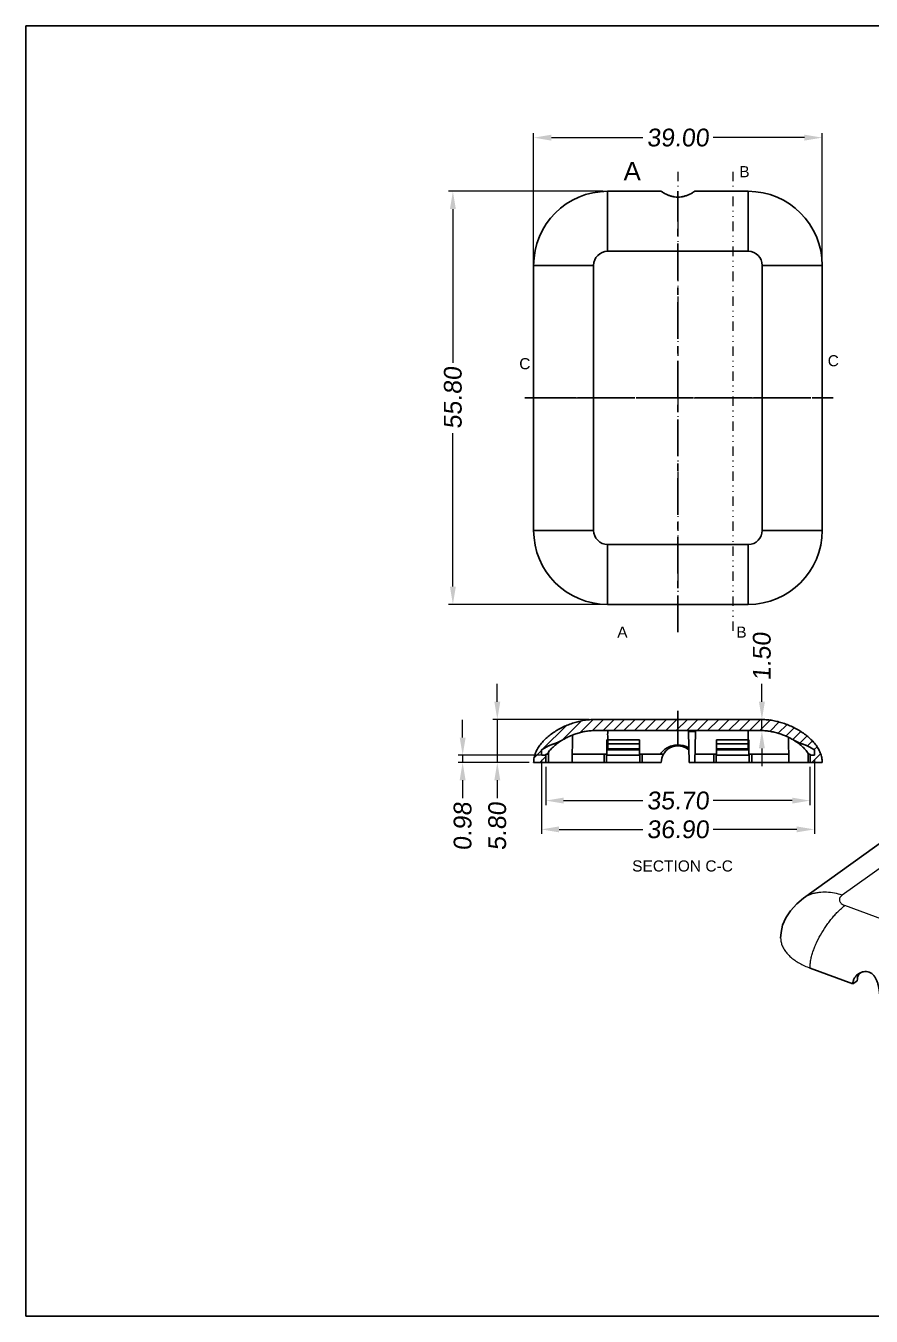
# Model space of a CAD drawing. Header units: millimetres. Extents: x 505 to 1176, y -2270 to -2095.
# Drawn here: x 505.1 to 619.4, y -2269.7 to -2095.4 of the extents above; entities that cross this region are included whole.
import ezdxf
from ezdxf.enums import TextEntityAlignment as Align

# ---------------------------------------------------------------- set-up
doc = ezdxf.new("R2010")
doc.units = ezdxf.units.MM
doc.header["$MEASUREMENT"] = 0
doc.linetypes.add('CENTER', pattern=[50.8, 31.75, -6.35, 6.35, -6.35])
doc.linetypes.add('DIVIDE', pattern=[31.75, 12.7, -6.35, 0, -6.35, 0, -6.35])
doc.layers.get('0').update_dxf_attribs({"linetype": 'CONTINUOUS'})
doc.layers.get('Defpoints').update_dxf_attribs({"linetype": 'CONTINUOUS'})
for name, color, linetype in [('02___PRT_ALL_AXES', 7, 'CONTINUOUS'), ('06___PRT_ALL_SURFS', 7, 'CONTINUOUS'), ('dim', 82, 'CONTINUOUS'), ('text-mold', 3, 'CONTINUOUS')]:
    doc.layers.add(name, color=color, linetype=linetype)
doc.layers.add('center', color=1, linetype='CENTER', lineweight=9)
doc.layers.add('hatch', color=56, linetype='CONTINUOUS', lineweight=9)
doc.styles.add('标准', font='arial.ttf', dxfattribs={"oblique": 5.000002})
doc.dimstyles.new('YanXiu', dxfattribs={"dimscale": 1.2, "dimtxt": 5, "dimasz": 2.5, "dimexe": 0.8, "dimexo": 0.3, "dimgap": 0.6, "dimtad": 0, "dimzin": 0, "dimdsep": 46, "dimtxsty": '标准', "dimcen": 0, "dimclrd": 3, "dimclre": 3, "dimclrt": 3, "dimadec": 0, "dimazin": 0, "dimtfac": 1, "dimtdec": 4, "dimtofl": 0, "dimtmove": 0, "dimatfit": 3, "dimfxl": 0, "dimtolj": 1, "dimtzin": 0, "dimlwd": 9, "dimlwe": 9, "dimarcsym": 0})

# ---------------------------------------------------------------- blocks, each defined once
blk = doc.blocks.new('vwe')
at = {"color": 4, "linetype": 'Continuous'}
for p, q in [((344.72, -541.07), (323.16, -556.54)), ((317.95, -556.91), (317.93, -556.93)), ((338.69, -563.54), (323.53, -557.93)), ((325.64, -567.06), (325.4, -567.23)), ((325.7, -567.01), (325.64, -567.06)), ((325.7, -567.01), (325.73, -566.96))]:
    blk.add_line(p, q, dxfattribs=at)
blk.add_arc((327.66, -568.77), 2.65, 137.0764, 139.7466, dxfattribs=at)
for points, start_tangent, end_tangent in [([(323.16, -556.54), (322.12, -556.26), (321.05, -556.13), (319.99, -556.18), (319.48, -556.26), (319, -556.39), (318.54, -556.57), (318.13, -556.79), (317.95, -556.91)], (-0.937677, 0.347508), (-0.812412, -0.583083)), ([(323.16, -556.54), (322.96, -556.72), (322.89, -556.81), (322.83, -556.9), (322.8, -557), (322.78, -557.09), (322.78, -557.19), (322.79, -557.29), (322.88, -557.48), (323.04, -557.65), (323.25, -557.8), (323.53, -557.93)], (-0.812402, -0.583098), (0.937677, -0.347508)), ([(318.82, -566.37), (318.84, -565.82), (318.92, -565.25), (319.06, -564.65), (319.25, -564.05), (319.48, -563.44), (319.75, -562.82), (320.4, -561.62), (321.14, -560.48), (321.54, -559.95), (321.94, -559.45), (322.35, -558.99), (322.75, -558.58), (323.15, -558.23), (323.53, -557.93)], (-0.02106, 0.999778), (0.812402, 0.583098)), ([(314.84, -562.33), (314.85, -562.5), (314.94, -563.01), (315.12, -563.51), (315.4, -564), (315.57, -564.23), (315.77, -564.46), (316.22, -564.91), (316.76, -565.32), (317.38, -565.71), (318.06, -566.06), (318.82, -566.37)], (0.012596, -0.999921), (0.937677, -0.347508))]:
    blk.add_spline(points, degree=3, dxfattribs=dict(at, start_tangent=start_tangent, end_tangent=end_tangent))
at = {"layer": '02___PRT_ALL_AXES', "color": 4, "linetype": 'Continuous'}
for p in [(318.82, -566.37), (325.19, -568.09)]:
    blk.add_line(p, (324.6, -568.51), dxfattribs=at)
blk.add_ellipse((326.99, -568.75), major_axis=(-1.28, 1.85), ratio=0.680246, start_param=0.288565, end_param=0.79938, dxfattribs=at)
for points, start_tangent, end_tangent in [([(324.6, -568.51), (324.64, -568.13), (324.79, -567.77), (325.01, -567.46), (325.3, -567.19), (325.32, -567.18)], (-0.02106, 0.999778), (0.812328, 0.583201)), ([(325.32, -567.18), (325.64, -567), (326.02, -566.87), (326.43, -566.84), (326.82, -566.93), (327.15, -567.11), (327.43, -567.38), (327.67, -567.72), (327.85, -568.11), (327.99, -568.53), (328.1, -568.98), (328.16, -569.43), (328.19, -569.84)], (0.812328, 0.583201), (0.02106, -0.999778))]:
    blk.add_spline(points, degree=3, dxfattribs=dict(at, start_tangent=start_tangent, end_tangent=end_tangent))
at = {"layer": '06___PRT_ALL_SURFS', "color": 4, "linetype": 'Continuous'}
blk.add_line((339.51, -541.44), (317.95, -556.91), dxfattribs=at)
blk.add_lwpolyline([(317.93, -556.93), (317.01, -557.69), (316.17, -558.62), (315.53, -559.59), (315.11, -560.59), (314.89, -561.58), (314.84, -562.33)], dxfattribs=at)
blk = doc.blocks.new('*D1')
at = {"layer": 'Defpoints', "color": 0, "linetype": 'Continuous'}
for p in [(583.75, -2117.78), (562.84, -2173.58), (583.75, -2173.58)]:
    blk.add_point(p, dxfattribs=at)
at = {"layer": 'dim', "color": 3, "linetype": 'Continuous', "lineweight": 9}
for p, q in [((583.15, -2117.78), (562.24, -2117.78)), ((562.84, -2120.18), (562.84, -2140.93)), ((562.84, -2171.18), (562.84, -2150.43)), ((583.15, -2173.58), (562.24, -2173.58))]:
    blk.add_line(p, q, dxfattribs=at)
at = {"layer": 'dim', "color": 3, "linetype": 'Continuous'}
for points in [[(562.44, -2120.18), (563.24, -2120.18), (562.84, -2117.78)], [(562.44, -2171.18), (563.24, -2171.18), (562.84, -2173.58)]]:
    blk.add_solid(points, dxfattribs=at)
at = {"layer": 'dim', "color": 3, "insert": (562.84, -2145.68), "char_height": 2.4, "attachment_point": 5, "rotation": 90, "style": '标准'}
blk.add_mtext('55.80', dxfattribs=at)
blk = doc.blocks.new('*D2')
at = {"layer": 'Defpoints', "color": 0, "linetype": 'Continuous'}
for p in [(612.75, -2110.53), (573.75, -2132.53), (612.75, -2132.53)]:
    blk.add_point(p, dxfattribs=at)
at = {"layer": 'dim', "color": 3, "linetype": 'Continuous', "lineweight": 9}
for p, q in [((573.75, -2131.93), (573.75, -2109.93)), ((576.15, -2110.53), (588.5, -2110.53)), ((610.35, -2110.53), (598, -2110.53)), ((612.75, -2131.93), (612.75, -2109.93))]:
    blk.add_line(p, q, dxfattribs=at)
at = {"layer": 'dim', "color": 3, "linetype": 'Continuous'}
for points in [[(576.15, -2110.13), (576.15, -2110.93), (573.75, -2110.53)], [(610.35, -2110.13), (610.35, -2110.93), (612.75, -2110.53)]]:
    blk.add_solid(points, dxfattribs=at)
at = {"layer": 'dim', "color": 3, "insert": (593.25, -2110.53), "char_height": 2.4, "attachment_point": 5, "style": '标准'}
blk.add_mtext('39.00', dxfattribs=at)
blk = doc.blocks.new('*D3')
at = {"layer": 'Defpoints', "color": 0, "linetype": 'Continuous'}
for p in [(581.85, -2189.13), (568.84, -2194.93), (573.75, -2194.93)]:
    blk.add_point(p, dxfattribs=at)
at = {"layer": 'dim', "color": 3, "linetype": 'Continuous', "lineweight": 9}
for p, q in [((568.84, -2186.73), (568.84, -2184.33)), ((581.25, -2189.13), (568.24, -2189.13)), ((568.84, -2189.13), (568.84, -2194.93)), ((573.15, -2194.93), (568.24, -2194.93)), ((568.84, -2197.33), (568.84, -2199.73))]:
    blk.add_line(p, q, dxfattribs=at)
at = {"layer": 'dim', "color": 3, "linetype": 'Continuous'}
for points in [[(568.44, -2186.73), (569.24, -2186.73), (568.84, -2189.13)], [(568.44, -2197.33), (569.24, -2197.33), (568.84, -2194.93)]]:
    blk.add_solid(points, dxfattribs=at)
at = {"layer": 'dim', "color": 3, "insert": (568.84, -2203.55), "char_height": 2.4, "attachment_point": 5, "rotation": 90, "style": '标准'}
blk.add_mtext('5.80', dxfattribs=at)
blk = doc.blocks.new('*D4')
at = {"layer": 'Defpoints', "color": 0, "linetype": 'Continuous'}
for p in [(575.28, -2193.96), (564.16, -2194.93), (573.15, -2194.93)]:
    blk.add_point(p, dxfattribs=at)
at = {"layer": 'dim', "color": 3, "linetype": 'Continuous', "lineweight": 9}
for p, q in [((564.16, -2191.56), (564.16, -2189.16)), ((574.68, -2193.96), (563.56, -2193.96)), ((564.16, -2193.96), (564.16, -2194.93)), ((572.55, -2194.93), (563.56, -2194.93)), ((564.16, -2197.33), (564.16, -2199.73))]:
    blk.add_line(p, q, dxfattribs=at)
at = {"layer": 'dim', "color": 3, "linetype": 'Continuous'}
for points in [[(563.76, -2191.56), (564.56, -2191.56), (564.16, -2193.96)], [(563.76, -2197.33), (564.56, -2197.33), (564.16, -2194.93)]]:
    blk.add_solid(points, dxfattribs=at)
at = {"layer": 'dim', "color": 3, "insert": (564.16, -2203.56), "char_height": 2.4, "attachment_point": 5, "rotation": 90, "style": '标准'}
blk.add_mtext('0.98', dxfattribs=at)
blk = doc.blocks.new('*D5')
at = {"layer": 'Defpoints', "color": 0, "linetype": 'Continuous'}
for p in [(574.8, -2193.96), (611.7, -2193.96), (611.7, -2203.97)]:
    blk.add_point(p, dxfattribs=at)
at = {"layer": 'dim', "color": 3, "linetype": 'Continuous', "lineweight": 9}
for p, q in [((574.8, -2194.56), (574.8, -2204.57)), ((611.7, -2194.56), (611.7, -2204.57)), ((577.2, -2203.97), (588.5, -2203.97)), ((609.3, -2203.97), (598, -2203.97))]:
    blk.add_line(p, q, dxfattribs=at)
at = {"layer": 'dim', "color": 3, "linetype": 'Continuous'}
for points in [[(577.2, -2203.57), (577.2, -2204.37), (574.8, -2203.97)], [(609.3, -2203.57), (609.3, -2204.37), (611.7, -2203.97)]]:
    blk.add_solid(points, dxfattribs=at)
at = {"layer": 'dim', "color": 3, "insert": (593.25, -2203.97), "char_height": 2.4, "attachment_point": 5, "style": '标准'}
blk.add_mtext('36.90', dxfattribs=at)
blk = doc.blocks.new('*D6')
at = {"layer": 'Defpoints', "color": 0, "linetype": 'Continuous'}
for p in [(575.4, -2194.93), (611.1, -2194.93), (611.1, -2200.08)]:
    blk.add_point(p, dxfattribs=at)
at = {"layer": 'dim', "color": 3, "linetype": 'Continuous', "lineweight": 9}
for p, q in [((575.4, -2195.53), (575.4, -2200.68)), ((611.1, -2195.53), (611.1, -2200.68)), ((577.8, -2200.08), (588.5, -2200.08)), ((608.7, -2200.08), (598, -2200.08))]:
    blk.add_line(p, q, dxfattribs=at)
at = {"layer": 'dim', "color": 3, "linetype": 'Continuous'}
for points in [[(577.8, -2199.68), (577.8, -2200.48), (575.4, -2200.08)], [(608.7, -2199.68), (608.7, -2200.48), (611.1, -2200.08)]]:
    blk.add_solid(points, dxfattribs=at)
at = {"layer": 'dim', "color": 3, "insert": (593.25, -2200.08), "char_height": 2.4, "attachment_point": 5, "style": '标准'}
blk.add_mtext('35.70', dxfattribs=at)
blk = doc.blocks.new('*D7')
at = {"layer": 'Defpoints', "color": 0, "linetype": 'Continuous'}
for p in [(603.76, -2189.13), (604.6, -2189.13), (603.76, -2190.63)]:
    blk.add_point(p, dxfattribs=at)
at = {"layer": 'dim', "color": 3, "linetype": 'Continuous', "lineweight": 9}
for p, q in [((604.6, -2186.73), (604.6, -2184.33)), ((604.36, -2189.13), (605.2, -2189.13)), ((604.6, -2190.63), (604.6, -2189.13)), ((604.36, -2190.63), (605.2, -2190.63)), ((604.6, -2193.03), (604.6, -2195.43))]:
    blk.add_line(p, q, dxfattribs=at)
at = {"layer": 'dim', "color": 3, "linetype": 'Continuous'}
for points in [[(604.2, -2186.73), (605, -2186.73), (604.6, -2189.13)], [(604.2, -2193.03), (605, -2193.03), (604.6, -2190.63)]]:
    blk.add_solid(points, dxfattribs=at)
at = {"layer": 'dim', "color": 3, "insert": (604.6, -2180.63), "char_height": 2.4, "attachment_point": 5, "rotation": 90, "style": '标准'}
blk.add_mtext('1.50', dxfattribs=at)

msp = doc.modelspace()

# ---------------------------------------------------------------- hatches: boundary and pattern name
h = msp.add_hatch()
h.set_pattern_fill('A', color=6, angle=45, style=0)
h.set_pattern_definition([(45, (519.1878, -2292.7556), (-0.707107, 0.707107), [])])
edge = h.paths.add_edge_path()
edge.add_line((604.651, -2189.131), (581.854, -2189.131))
edge.add_spline(control_points=[(581.854, -2189.131), (579.17, -2189.131), (582.246, -2189.157), (580.109, -2189.26), (579.78, -2189.418), (578.966, -2189.628), (578.289, -2189.891), (577.587, -2190.204), (576.92, -2190.565), (576.287, -2190.97), (575.7, -2191.415), (575.168, -2191.911), (574.701, -2192.414), (574.309, -2193.071), (574.012, -2193.349), (573.791, -2195.223), (573.793, -2192.604), (573.752, -2194.931)], knot_values=[0, 0, 0, 0, 0.7295035, 1.4506217, 2.1745539, 2.9118891, 3.6677923, 4.4326105, 5.194839, 5.9448848, 6.6834893, 7.4060731, 8.1088476, 8.7934256, 9.4672804, 10.138526, 10.8152838, 10.8152838, 10.8152838, 10.8152838], degree=3, periodic=0)
edge.add_line((573.752, -2194.931), (575.402, -2194.931))
edge.add_line((575.402, -2194.931), (575.402, -2193.956))
edge.add_line((575.402, -2193.956), (574.802, -2193.956))
edge.add_line((574.802, -2193.956), (574.802, -2193.212))
edge.add_line((574.802, -2193.212), (575.519, -2192.821))
edge.add_spline(control_points=[(575.519, -2192.821), (575.529, -2192.816), (575.547, -2192.806), (575.576, -2192.791), (575.604, -2192.776), (575.633, -2192.761), (575.661, -2192.747), (575.69, -2192.732), (575.719, -2192.718), (575.748, -2192.704), (575.777, -2192.69), (575.806, -2192.677), (575.835, -2192.663), (575.865, -2192.65), (575.894, -2192.637), (575.924, -2192.624), (575.953, -2192.611), (575.983, -2192.599), (576.012, -2192.586), (576.042, -2192.574), (576.072, -2192.562), (576.102, -2192.55), (576.132, -2192.539), (576.162, -2192.527), (576.192, -2192.516), (576.223, -2192.505), (576.253, -2192.495), (576.283, -2192.484), (576.314, -2192.474), (576.344, -2192.463), (576.375, -2192.453), (576.405, -2192.444), (576.436, -2192.434), (576.456, -2192.428), (576.467, -2192.425)], knot_values=[0, 0, 0, 0, 0.0321057, 0.0642213, 0.0963463, 0.1284799, 0.1606214, 0.1927703, 0.2249259, 0.2570874, 0.2892542, 0.3214258, 0.3536013, 0.3857802, 0.4179617, 0.4501452, 0.48233, 0.5145155, 0.5467011, 0.5788859, 0.6110694, 0.6432509, 0.6754298, 0.7076053, 0.7397768, 0.7719437, 0.8041052, 0.8362607, 0.8684096, 0.9005512, 0.9326848, 0.9648097, 0.9969254, 1.029031, 1.029031, 1.029031, 1.029031], degree=3, periodic=0)
edge.add_spline(control_points=[(576.467, -2192.425), (576.482, -2192.42), (576.503, -2192.414), (576.542, -2192.401), (576.579, -2192.389), (576.616, -2192.377), (576.653, -2192.364), (576.69, -2192.352), (576.727, -2192.338), (576.763, -2192.325), (576.8, -2192.311), (576.837, -2192.297), (576.873, -2192.282), (576.91, -2192.268), (576.946, -2192.253), (576.982, -2192.238), (577.018, -2192.222), (577.054, -2192.206), (577.09, -2192.19), (577.125, -2192.174), (577.161, -2192.157), (577.196, -2192.14), (577.232, -2192.123), (577.267, -2192.105), (577.302, -2192.088), (577.336, -2192.07), (577.371, -2192.051), (577.406, -2192.033), (577.44, -2192.014), (577.474, -2191.995), (577.508, -2191.975), (577.542, -2191.956), (577.577, -2191.935), (577.595, -2191.924), (577.609, -2191.916)], knot_values=[0, 0, 0, 0, 0.0390906, 0.0781992, 0.1173245, 0.1564655, 0.195621, 0.2347897, 0.2739704, 0.3131619, 0.3523631, 0.3915728, 0.4307897, 0.4700126, 0.5092404, 0.5484717, 0.5877056, 0.6269405, 0.6661755, 0.7054093, 0.7446407, 0.7838684, 0.8230914, 0.8623083, 0.9015179, 0.9407191, 0.9799107, 1.0190914, 1.0582601, 1.0974156, 1.1365565, 1.1756819, 1.2147905, 1.2538811, 1.2538811, 1.2538811, 1.2538811], degree=3, periodic=0)
edge.add_spline(control_points=[(577.609, -2191.916), (578.347, -2191.469), (577.876, -2191.771), (578.793, -2191.292), (579.288, -2191.115), (579.964, -2190.905), (580.467, -2190.759), (581.562, -2190.658), (580.868, -2190.631), (581.854, -2190.631)], knot_values=[0, 0, 0, 0, 0.6125484, 1.2450631, 1.8911448, 2.5396271, 3.1876943, 3.8353603, 4.4839339, 4.4839339, 4.4839339, 4.4839339], degree=3, periodic=0)
edge.add_line((581.854, -2190.631), (604.651, -2190.631))
edge.add_spline(control_points=[(604.651, -2190.631), (605.653, -2190.631), (604.941, -2190.658), (606.058, -2190.762), (606.565, -2190.912), (607.242, -2191.124), (607.733, -2191.302), (608.628, -2191.77), (608.181, -2191.483), (608.896, -2191.916)], knot_values=[0, 0, 0, 0, 0.6550288, 1.3144557, 1.972592, 2.6230865, 3.2610953, 3.8814445, 4.4839258, 4.4839258, 4.4839258, 4.4839258], degree=3, periodic=0)
edge.add_spline(control_points=[(608.896, -2191.916), (608.91, -2191.924), (608.928, -2191.935), (608.963, -2191.956), (608.997, -2191.975), (609.031, -2191.995), (609.065, -2192.014), (609.099, -2192.033), (609.134, -2192.051), (609.168, -2192.07), (609.203, -2192.088), (609.238, -2192.105), (609.273, -2192.123), (609.309, -2192.14), (609.344, -2192.157), (609.379, -2192.174), (609.415, -2192.19), (609.451, -2192.206), (609.487, -2192.222), (609.523, -2192.238), (609.559, -2192.253), (609.595, -2192.268), (609.632, -2192.282), (609.668, -2192.297), (609.705, -2192.311), (609.741, -2192.325), (609.778, -2192.338), (609.815, -2192.352), (609.852, -2192.364), (609.889, -2192.377), (609.926, -2192.389), (609.963, -2192.401), (610.002, -2192.414), (610.023, -2192.42), (610.038, -2192.425)], knot_values=[0, 0, 0, 0, 0.0390906, 0.0781992, 0.1173245, 0.1564655, 0.195621, 0.2347897, 0.2739704, 0.3131619, 0.3523631, 0.3915728, 0.4307897, 0.4700126, 0.5092404, 0.5484717, 0.5877056, 0.6269405, 0.6661755, 0.7054093, 0.7446407, 0.7838684, 0.8230914, 0.8623083, 0.9015179, 0.9407191, 0.9799107, 1.0190914, 1.0582601, 1.0974156, 1.1365565, 1.1756819, 1.2147905, 1.2538811, 1.2538811, 1.2538811, 1.2538811], degree=3, periodic=0)
edge.add_spline(control_points=[(610.038, -2192.425), (610.049, -2192.428), (610.069, -2192.434), (610.1, -2192.444), (610.13, -2192.453), (610.161, -2192.463), (610.191, -2192.474), (610.222, -2192.484), (610.252, -2192.495), (610.282, -2192.505), (610.312, -2192.516), (610.343, -2192.527), (610.373, -2192.539), (610.403, -2192.55), (610.433, -2192.562), (610.463, -2192.574), (610.492, -2192.586), (610.522, -2192.599), (610.552, -2192.611), (610.581, -2192.624), (610.611, -2192.637), (610.64, -2192.65), (610.67, -2192.663), (610.699, -2192.677), (610.728, -2192.69), (610.757, -2192.704), (610.786, -2192.718), (610.815, -2192.732), (610.843, -2192.747), (610.872, -2192.761), (610.901, -2192.776), (610.929, -2192.791), (610.958, -2192.806), (610.976, -2192.816), (610.986, -2192.821)], knot_values=[0, 0, 0, 0, 0.0321057, 0.0642213, 0.0963463, 0.1284799, 0.1606214, 0.1927703, 0.2249259, 0.2570874, 0.2892542, 0.3214258, 0.3536013, 0.3857802, 0.4179617, 0.4501452, 0.48233, 0.5145155, 0.5467011, 0.5788859, 0.6110694, 0.6432509, 0.6754298, 0.7076053, 0.7397768, 0.7719437, 0.8041052, 0.8362607, 0.8684096, 0.9005512, 0.9326848, 0.9648097, 0.9969254, 1.029031, 1.029031, 1.029031, 1.029031], degree=3, periodic=0)
edge.add_line((610.986, -2192.821), (611.702, -2193.212))
edge.add_line((611.702, -2193.212), (611.702, -2193.956))
edge.add_line((611.702, -2193.956), (611.102, -2193.956))
edge.add_line((611.102, -2193.956), (611.102, -2194.931))
edge.add_line((611.102, -2194.931), (612.752, -2194.931))
edge.add_spline(control_points=[(612.752, -2194.931), (612.713, -2192.644), (612.715, -2195.208), (612.499, -2193.371), (612.208, -2193.091), (611.82, -2192.435), (611.354, -2191.928), (610.818, -2191.426), (610.223, -2190.973), (609.579, -2190.561), (608.901, -2190.195), (608.19, -2189.88), (607.51, -2189.618), (606.7, -2189.411), (606.37, -2189.257), (604.277, -2189.157), (607.29, -2189.131), (604.651, -2189.131)], knot_values=[0, 0, 0, 0, 0.6702778, 1.331852, 1.9968516, 2.6774514, 3.3827388, 4.1132951, 4.8636236, 5.627224, 6.402658, 7.1774158, 7.9369941, 8.6696215, 9.3831472, 10.0929575, 10.8153296, 10.8153296, 10.8153296, 10.8153296], degree=3, periodic=0)

# ---------------------------------------------------------------- linework, layer by layer
at = {"color": 7, "linetype": 'Continuous'}
for p, q in [((583.752, -2125.883), (583.752, -2117.781)), ((602.752, -2117.781), (602.752, -2125.883)), ((583.752, -2125.883), (602.752, -2125.883)), ((573.752, -2127.781), (573.752, -2163.581)), ((573.752, -2127.781), (581.854, -2127.781)), ((581.854, -2127.781), (581.854, -2163.581)), ((604.651, -2163.581), (604.651, -2127.781)), ((604.651, -2127.781), (612.752, -2127.781)), ((612.752, -2163.581), (612.752, -2127.781)), ((573.752, -2163.581), (581.854, -2163.581)), ((612.752, -2163.581), (604.651, -2163.581)), ((583.752, -2165.48), (602.752, -2165.48)), ((583.752, -2165.48), (583.752, -2173.581)), ((602.752, -2165.48), (602.752, -2173.581)), ((583.752, -2173.581), (602.752, -2173.581)), ((604.651, -2189.131), (581.854, -2189.131)), ((604.651, -2189.131), (581.854, -2189.131)), ((604.651, -2190.631), (581.854, -2190.631)), ((604.651, -2190.631), (581.854, -2190.631)), ((594.752, -2194.931), (594.68, -2190.755)), ((595.625, -2190.755), (594.68, -2190.755)), ((595.552, -2194.931), (595.625, -2190.755)), ((579.017, -2191.221), (578.952, -2194.931)), ((583.652, -2193.941), (583.652, -2191.87)), ((583.652, -2191.87), (583.76, -2191.87)), ((583.652, -2192.404), (583.763, -2192.404)), ((583.76, -2191.868), (588.052, -2191.868)), ((583.763, -2192.404), (588.052, -2192.404)), ((588.052, -2191.868), (588.052, -2193.941)), ((598.452, -2191.868), (602.745, -2191.868)), ((598.452, -2193.941), (598.452, -2191.868)), ((598.452, -2192.404), (602.738, -2192.404)), ((602.738, -2192.404), (602.852, -2192.404)), ((602.745, -2191.87), (602.852, -2191.87)), ((602.852, -2191.87), (602.852, -2193.941)), ((608.252, -2194.931), (608.193, -2191.532)), ((575.519, -2192.821), (574.802, -2193.212)), ((575.519, -2192.821), (574.802, -2193.212)), ((574.802, -2193.212), (574.802, -2193.956)), ((574.802, -2193.212), (574.802, -2193.956)), ((574.802, -2193.956), (575.402, -2193.956)), ((574.802, -2193.956), (575.402, -2193.956)), ((575.402, -2193.831), (575.402, -2194.931)), ((575.402, -2193.831), (575.752, -2193.831)), ((575.402, -2193.956), (575.402, -2194.931)), ((575.752, -2193.58), (575.752, -2194.931)), ((578.972, -2193.831), (583.652, -2193.831)), ((583.287, -2193.831), (583.287, -2194.931)), ((583.602, -2194.931), (583.602, -2193.831)), ((583.652, -2193.224), (588.052, -2193.224)), ((588.052, -2193.941), (583.652, -2193.941)), ((583.779, -2193.086), (588.052, -2193.086)), ((588.052, -2193.831), (591.29, -2193.831)), ((588.102, -2194.931), (588.102, -2193.831)), ((588.402, -2194.931), (588.402, -2193.831)), ((595.572, -2193.831), (598.452, -2193.831)), ((598.102, -2193.831), (598.102, -2194.931)), ((598.402, -2194.931), (598.402, -2193.831)), ((598.452, -2193.086), (602.729, -2193.086)), ((602.852, -2193.224), (598.452, -2193.224)), ((598.452, -2193.941), (602.852, -2193.941)), ((602.852, -2193.831), (608.233, -2193.831)), ((602.902, -2194.931), (602.902, -2193.831)), ((603.218, -2194.931), (603.218, -2193.831)), ((610.852, -2194.931), (610.852, -2193.728)), ((610.852, -2193.831), (611.102, -2193.831)), ((610.986, -2192.821), (611.702, -2193.212)), ((610.986, -2192.821), (611.702, -2193.212)), ((611.102, -2193.831), (611.102, -2194.931)), ((611.102, -2193.956), (611.102, -2194.931)), ((611.702, -2193.956), (611.102, -2193.956)), ((611.702, -2193.956), (611.102, -2193.956)), ((611.702, -2193.212), (611.702, -2193.956)), ((611.702, -2193.212), (611.702, -2193.956)), ((575.402, -2194.931), (573.752, -2194.931)), ((573.752, -2194.931), (591.002, -2194.931)), ((594.752, -2194.931), (612.752, -2194.931)), ((612.752, -2194.931), (611.102, -2194.931))]:
    msp.add_line(p, q, dxfattribs=at)
for centre, radius, start, end in [((583.752, -2127.781), 10, 90, 180), ((602.752, -2127.781), 10, 360, 90), ((583.752, -2127.781), 1.899, 90, 180), ((602.752, -2127.781), 1.899, 0, 90), ((583.752, -2163.581), 10, 180, 270), ((583.752, -2163.581), 1.899, 180, 270), ((602.752, -2163.581), 10, 270, 0), ((602.752, -2163.581), 1.899, 270, 0), ((577.913, -2197.211), 5, 106.81861, 118.61046), ((575.02, -2187.639), 5, 286.81861, 301.18707), ((593.252, -2194.931), 2.25, 49.06816, 150.73242), ((593.254, -2195.507), 2.942, 60.09896, 91.86795), ((611.485, -2187.639), 5, 238.81293, 253.18139), ((608.591, -2197.211), 5, 61.38954, 73.18139), ((583.917, -2218.321), 25.236, 90.31294, 90.60077), ((593.544, -2195.198), 2.512, 32.969, 36.00485), ((602.593, -2217.924), 24.839, 89.40239, 89.68755)]:
    msp.add_arc(centre, radius, start, end, dxfattribs=at)
for points, start_tangent, end_tangent in [([(581.854, -2189.131), (581.125, -2189.168), (580.411, -2189.269), (579.704, -2189.425), (578.997, -2189.634), (578.289, -2189.897), (577.592, -2190.212), (576.921, -2190.575), (576.29, -2190.98), (575.703, -2191.429), (575.172, -2191.919), (574.708, -2192.447), (574.322, -2193.012), (574.024, -2193.616), (573.829, -2194.259), (573.752, -2194.931)], (-1, 0), (-0.0174524, -0.9998477)), ([(581.854, -2189.131), (581.125, -2189.168), (580.411, -2189.269), (579.704, -2189.425), (578.997, -2189.634), (578.289, -2189.897), (577.592, -2190.212), (576.921, -2190.575), (576.29, -2190.98), (575.703, -2191.429), (575.172, -2191.919), (574.708, -2192.447), (574.322, -2193.012), (574.024, -2193.616), (573.829, -2194.259), (573.752, -2194.931)], (-1, 0), (-0.0174524, -0.9998477)), ([(612.752, -2194.931), (612.678, -2194.265), (612.487, -2193.631), (612.195, -2193.034), (611.814, -2192.47), (611.351, -2191.938), (610.816, -2191.441), (610.22, -2190.984), (609.578, -2190.572), (608.895, -2190.204), (608.189, -2189.886), (607.476, -2189.624), (606.773, -2189.418), (606.076, -2189.266), (605.373, -2189.167), (604.651, -2189.131)], (-0.0174524, 0.9998477), (-1, 0)), ([(612.752, -2194.931), (612.678, -2194.265), (612.487, -2193.631), (612.195, -2193.034), (611.814, -2192.47), (611.351, -2191.938), (610.816, -2191.441), (610.22, -2190.984), (609.578, -2190.572), (608.895, -2190.204), (608.189, -2189.886), (607.476, -2189.624), (606.773, -2189.418), (606.076, -2189.266), (605.373, -2189.167), (604.651, -2189.131)], (-0.0174524, 0.9998477), (-1, 0)), ([(577.609, -2191.916), (578.144, -2191.617), (578.715, -2191.346), (579.317, -2191.11), (579.935, -2190.916), (580.566, -2190.766), (581.206, -2190.668), (581.854, -2190.631)], (0.8554812, 0.5178339), (1, 0)), ([(577.609, -2191.916), (578.144, -2191.617), (578.715, -2191.346), (579.317, -2191.11), (579.935, -2190.916), (580.566, -2190.766), (581.206, -2190.668), (581.854, -2190.631)], (0.8554812, 0.5178339), (1, 0)), ([(583.752, -2190.631), (583.757, -2190.704), (583.761, -2190.945), (583.762, -2191.353), (583.76, -2191.87)], (-1, 0), (-0.0020291, -0.9999979)), ([(602.745, -2191.87), (602.743, -2191.353), (602.744, -2190.945), (602.748, -2190.704), (602.752, -2190.631)], (-0.0020285, 0.9999979), (-1, 0)), ([(604.651, -2190.631), (605.305, -2190.668), (605.957, -2190.77), (606.597, -2190.923), (607.217, -2191.12), (607.81, -2191.354), (608.37, -2191.621), (608.896, -2191.916)], (1, 0), (0.8554812, -0.5178339)), ([(604.651, -2190.631), (605.305, -2190.668), (605.957, -2190.77), (606.597, -2190.923), (607.217, -2191.12), (607.81, -2191.354), (608.37, -2191.621), (608.896, -2191.916)], (1, 0), (0.8554812, -0.5178339)), ([(575.519, -2192.821), (575.547, -2192.806), (575.576, -2192.791), (575.604, -2192.776), (575.633, -2192.761), (575.661, -2192.747), (575.69, -2192.732), (575.719, -2192.718), (575.748, -2192.704), (575.777, -2192.69), (575.806, -2192.677), (575.835, -2192.663), (575.865, -2192.65), (575.894, -2192.637), (575.924, -2192.624), (575.953, -2192.611), (575.983, -2192.599), (576.012, -2192.586), (576.042, -2192.574), (576.072, -2192.562), (576.102, -2192.55), (576.132, -2192.539), (576.162, -2192.527), (576.192, -2192.516), (576.223, -2192.505), (576.253, -2192.495), (576.283, -2192.484), (576.314, -2192.474), (576.344, -2192.463), (576.375, -2192.453), (576.405, -2192.444), (576.436, -2192.434), (576.467, -2192.425)], (0.8778956, 0.4788521), (0.9572256, 0.2893428)), ([(577.609, -2191.916), (576.935, -2192.37), (576.37, -2192.845), (575.918, -2193.335), (575.582, -2193.831)], (-0.8554812, -0.5178339), (-0.489702, -0.8718899)), ([(576.467, -2192.425), (576.504, -2192.413), (576.541, -2192.401), (576.579, -2192.389), (576.616, -2192.377), (576.653, -2192.364), (576.69, -2192.351), (576.727, -2192.338), (576.763, -2192.325), (576.8, -2192.311), (576.837, -2192.297), (576.873, -2192.282), (576.91, -2192.268), (576.946, -2192.253), (576.982, -2192.238), (577.018, -2192.222), (577.054, -2192.206), (577.09, -2192.19), (577.125, -2192.174), (577.161, -2192.157), (577.196, -2192.14), (577.232, -2192.123), (577.267, -2192.105), (577.302, -2192.088), (577.336, -2192.07), (577.371, -2192.051), (577.406, -2192.033), (577.44, -2192.014), (577.474, -2191.995), (577.508, -2191.975), (577.542, -2191.956), (577.576, -2191.936), (577.609, -2191.916)], (0.9572256, 0.2893428), (0.8554812, 0.5178339)), ([(583.763, -2192.404), (583.76, -2192.182), (583.76, -2191.87)], (-0.029027, 0.9995786), (0.0049216, 0.9999879)), ([(583.763, -2192.404), (583.769, -2192.573), (583.774, -2192.802), (583.779, -2193.086)], (0.0380838, -0.9992745), (0.0171237, -0.9998534)), ([(590.854, -2193.831), (591.002, -2193.626), (591.192, -2193.412), (591.433, -2193.196), (591.728, -2192.99), (592.068, -2192.814), (592.429, -2192.682), (592.794, -2192.601), (593.158, -2192.567)], (0.5440252, 0.8390689), (0.9995011, 0.031584)), ([(602.738, -2192.404), (602.735, -2192.573), (602.732, -2192.802), (602.729, -2193.086)], (-0.0182141, -0.9998341), (-0.0108028, -0.9999416)), ([(602.738, -2192.404), (602.741, -2192.181), (602.745, -2191.868)], (0.0192328, 0.999815), (0.0094544, 0.9999553)), ([(608.896, -2191.916), (608.929, -2191.936), (608.963, -2191.956), (608.997, -2191.975), (609.031, -2191.995), (609.065, -2192.014), (609.099, -2192.033), (609.134, -2192.051), (609.168, -2192.07), (609.203, -2192.088), (609.238, -2192.105), (609.273, -2192.123), (609.309, -2192.14), (609.344, -2192.157), (609.379, -2192.174), (609.415, -2192.19), (609.451, -2192.206), (609.487, -2192.222), (609.523, -2192.238), (609.559, -2192.253), (609.595, -2192.268), (609.632, -2192.282), (609.668, -2192.297), (609.705, -2192.311), (609.741, -2192.325), (609.778, -2192.338), (609.815, -2192.351), (609.852, -2192.364), (609.889, -2192.377), (609.926, -2192.389), (609.963, -2192.401), (610.001, -2192.413), (610.038, -2192.425)], (0.8554812, -0.5178339), (0.9572256, -0.2893428)), ([(610.922, -2193.831), (610.587, -2193.335), (610.135, -2192.845), (609.57, -2192.37), (608.896, -2191.916)], (-0.489702, 0.8718899), (-0.8554812, 0.5178339)), ([(610.038, -2192.425), (610.069, -2192.434), (610.099, -2192.444), (610.13, -2192.453), (610.161, -2192.463), (610.191, -2192.474), (610.222, -2192.484), (610.252, -2192.495), (610.282, -2192.505), (610.312, -2192.516), (610.343, -2192.527), (610.373, -2192.539), (610.403, -2192.55), (610.433, -2192.562), (610.463, -2192.574), (610.492, -2192.586), (610.522, -2192.599), (610.552, -2192.611), (610.581, -2192.624), (610.611, -2192.637), (610.64, -2192.65), (610.67, -2192.663), (610.699, -2192.677), (610.728, -2192.69), (610.757, -2192.704), (610.786, -2192.718), (610.815, -2192.732), (610.843, -2192.747), (610.872, -2192.761), (610.901, -2192.776), (610.929, -2192.791), (610.957, -2192.806), (610.986, -2192.821)], (0.9572256, -0.2893428), (0.8778956, -0.4788521))]:
    msp.add_spline(points, degree=3, dxfattribs=dict(at, start_tangent=start_tangent, end_tangent=end_tangent))
at = {"layer": '02___PRT_ALL_AXES', "color": 7, "linetype": 'Continuous'}
for p, q in [((591.002, -2117.781), (583.752, -2117.781)), ((602.752, -2117.781), (595.502, -2117.781))]:
    msp.add_line(p, q, dxfattribs=at)
at = {"layer": '02___PRT_ALL_AXES', "color": 1, "linetype": 'CENTER', "ltscale": 0.156}
for p, q in [((593.252, -2177.324), (593.252, -2117.773)), ((593.252, -2177.324), (593.252, -2117.773)), ((593.252, -2177.324), (593.252, -2117.773)), ((572.563, -2145.677), (614.25, -2145.677)), ((573.752, -2145.677), (612.752, -2145.677)), ((573.752, -2145.677), (612.752, -2145.677)), ((593.252, -2192.681), (593.252, -2187.976))]:
    msp.add_line(p, q, dxfattribs=at)
at = {"layer": '02___PRT_ALL_AXES', "color": 7, "linetype": 'Continuous'}
msp.add_arc((593.252, -2194.931), 2.25, 150.73242, 180, dxfattribs=at)
at = {"layer": '02___PRT_ALL_AXES', "color": 7, "linetype": 'Continuous', "start_tangent": (0, -1), "end_tangent": (0, 1)}
msp.add_spline([(595.502, -2117.781), (595.458, -2117.817), (595.329, -2117.904), (595.125, -2118.026), (594.859, -2118.167), (594.536, -2118.31), (594.151, -2118.439), (593.699, -2118.533), (593.236, -2118.564), (592.797, -2118.532), (592.38, -2118.446), (592.001, -2118.323), (591.674, -2118.181), (591.398, -2118.037), (591.185, -2117.909), (591.048, -2117.818), (591.002, -2117.781)], degree=3, dxfattribs=at)
at = {"layer": 'hatch', "color": 2, "linetype": 'DIVIDE', "ltscale": 0.1}
for p, q in [((593.252, -2115.125), (593.252, -2177.324)), ((600.652, -2115.125), (600.652, -2177.324)), ((600.652, -2115.125), (600.652, -2177.324)), ((572.563, -2145.677), (614.25, -2145.677))]:
    msp.add_line(p, q, dxfattribs=at)
at = {"layer": 'hatch', "color": 2, "linetype": 'Continuous'}
for points in [[(593.252, -2115.125, 0, 0, 0), (590.752, -2115.125, 0.75, 0, 0), (588.252, -2115.125, 0, 0, 0)], [(600.652, -2115.125, 0, 0, 0), (598.152, -2115.125, 0.75, 0, 0), (595.652, -2115.125, 0, 0, 0)], [(572.563, -2145.677, 0, 0, 0), (572.563, -2144.651, 0.75, 0, 0), (572.563, -2142.151, 0, 0, 0)], [(614.25, -2145.677, 0, 0, 0), (614.25, -2144.249, 0.75, 0, 0), (614.25, -2141.749, 0, 0, 0)], [(593.252, -2177.324, 0, 0, 0), (590.752, -2177.324, 0.75, 0, 0), (588.252, -2177.324, 0, 0, 0)], [(600.652, -2177.324, 0, 0, 0), (598.152, -2177.324, 0.75, 0, 0), (595.652, -2177.324, 0, 0, 0)]]:
    msp.add_lwpolyline(points, format="xyseb", dxfattribs=at)
at = {"layer": 'text-mold', "color": 62}
for p, q in [((505.119, -2095.422), (505.119, -2269.727)), ((752.092, -2095.422), (505.119, -2095.422)), ((505.119, -2269.727), (752.092, -2269.727))]:
    msp.add_line(p, q, dxfattribs=at)

# ---------------------------------------------------------------- block references
at = {"layer": 'center', "linetype": 'Continuous'}
msp.add_blockref('vwe', (292.295, -1656.33), dxfattribs=at)

# ---------------------------------------------------------------- texts
at = {"layer": 'hatch', "color": 6, "style": '标准'}
for s, height, p in [('A', 2.5, (587.072, -2115.05)), ('B', 1.5, (602.237, -2115.125)), ('C', 1.5, (572.563, -2141.064)), ('C', 1.5, (614.25, -2140.662)), ('A', 1.5, (585.752, -2177.324)), ('B', 1.5, (601.836, -2177.324)), ('SECTION C-C', 1.5, (593.875, -2208.909))]:
    msp.add_text(s, height=height, dxfattribs=at).set_placement(p, align=Align.MIDDLE)

# ---------------------------------------------------------------- dimensions: what is measured, and where the dimension line sits
at = {"layer": 'dim'}
for base, p1, p2, picture, middle in [((612.752, -2110.526), (573.752, -2132.525), (612.752, -2132.525), '*D2', (593.252, -2110.526)), ((611.702, -2203.967), (574.802, -2193.956), (611.702, -2193.956), '*D5', (593.252, -2203.967)), ((611.102, -2200.084), (575.402, -2194.931), (611.102, -2194.931), '*D6', (593.252, -2200.084))]:
    dim = msp.add_linear_dim(base=base, p1=p1, p2=p2, dimstyle='YanXiu', override={"dimtxt": 2, "dimasz": 2, "dimexe": 0.49975, "dimexo": 0.49975, "dimgap": 0.49975}, dxfattribs=at)
    dim.commit()
    dim.dimension.update_dxf_attribs({"geometry": picture, "text_midpoint": middle})
for base, p1, p2, picture, middle in [((562.838, -2173.581), (583.752, -2117.781), (583.752, -2173.581), '*D1', (562.838, -2145.681)), ((604.604, -2189.131), (603.759, -2190.631), (603.759, -2189.131), '*D7', (604.604, -2180.626)), ((568.841, -2194.931), (581.854, -2189.131), (573.752, -2194.931), '*D3', (568.841, -2203.551)), ((564.1584, -2194.931), (575.2813, -2193.9556), (573.1527, -2194.931), '*D4', (564.1584, -2203.5574))]:
    dim = msp.add_linear_dim(base=base, p1=p1, p2=p2, angle=90, dimstyle='YanXiu', override={"dimtxt": 2, "dimasz": 2, "dimexe": 0.49975, "dimexo": 0.49975, "dimgap": 0.49975}, dxfattribs=at)
    dim.commit()
    dim.dimension.update_dxf_attribs({"geometry": picture, "text_midpoint": middle})

doc.saveas('drawing.dxf')
